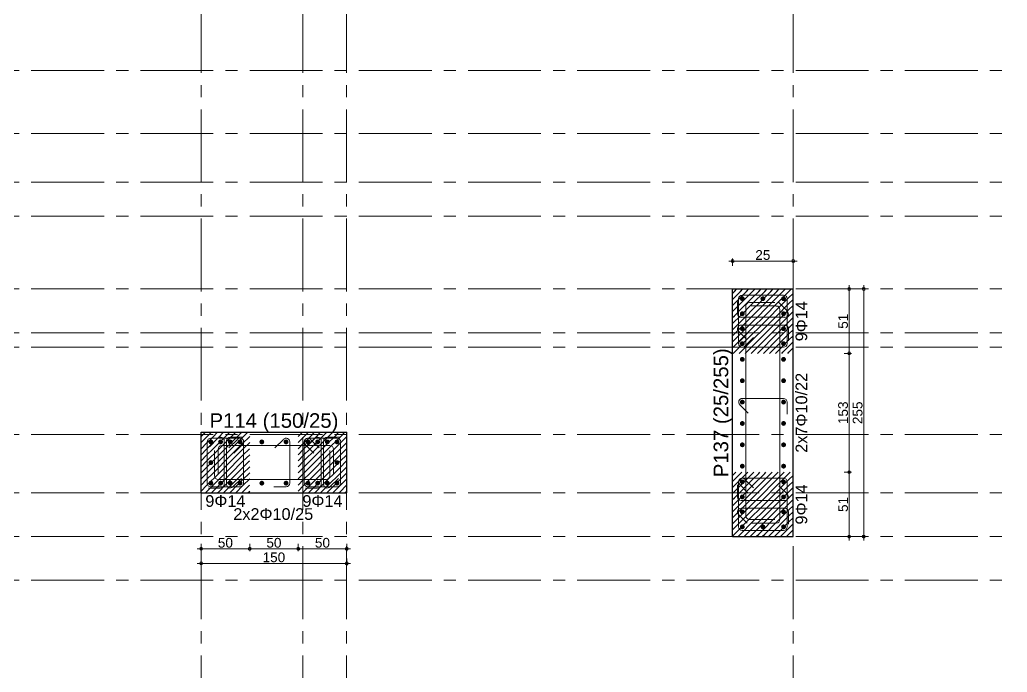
# Model space of a CAD drawing. Header units: millimetres. Extents: x 2232 to 85269, y -3593 to 5869.
# Drawn here: x 25400 to 26417, y 3782 to 4454 of the extents above; entities that cross this region are included whole.
import ezdxf

# ---------------------------------------------------------------- set-up
doc = ezdxf.new("R2010")
doc.units = ezdxf.units.MM
doc.linetypes.add('CENTER2', pattern=[112.5, 75, -12.5, 12.5, -12.5])
doc.linetypes.add('DASHDOT2', pattern=[12.7, 6.35, -3.175, 0, -3.175])
doc.layers.add('aks', color=251, linetype='DASHDOT2', lineweight=35)
for name, color, linetype in [('Donatı Yazısı', 7, 'Continuous'), ('Donatı Çizgisi', 7, 'Continuous'), ('Kolon', 7, 'Continuous'), ('Ölçülendirme', 7, 'Continuous')]:
    doc.layers.add(name, color=color, linetype=linetype)
doc.styles.add('arial_1_18', font='arial.ttf', dxfattribs={"height": 0.2})

# ---------------------------------------------------------------- blocks, each defined once
blk = doc.blocks.new('IDE999Entity6840')
at = {"layer": 'aks', "color": 250, "linetype": 'CENTER2', "lineweight": 5}
blk.add_lwpolyline([(13519.3, 200), (13519.3, 2530)], dxfattribs=at)
blk = doc.blocks.new('IDE999Entity6841')
at = {"layer": 'aks', "color": 250, "linetype": 'CENTER2', "lineweight": 5}
blk.add_lwpolyline([(13369.3, 200), (13369.3, 2530)], dxfattribs=at)
blk = doc.blocks.new('IDE999Entity6842')
at = {"layer": 'aks', "color": 250, "linetype": 'CENTER2', "lineweight": 5}
blk.add_lwpolyline([(13979.3, 200), (13979.3, 2530)], dxfattribs=at)
blk = doc.blocks.new('IDE999Entity6849')
at = {"layer": 'aks', "color": 250, "linetype": 'CENTER2', "lineweight": 5}
blk.add_lwpolyline([(13474.3, 200), (13474.3, 2530)], dxfattribs=at)

msp = doc.modelspace()

# ---------------------------------------------------------------- hatches: boundary and pattern name
at = {"layer": 'Donatı Çizgisi', "linetype": 'Continuous', "lineweight": 5}
h = msp.add_hatch(color=5, dxfattribs=at)
edge = h.paths.add_edge_path(flags=0)
edge.add_arc((26143.9, 4166.9), 2.5, 0, 360)
h = msp.add_hatch(color=5, dxfattribs=at)
edge = h.paths.add_edge_path(flags=0)
edge.add_arc((26165.1, 4166.9), 2.5, 0, 360)
h = msp.add_hatch(color=5, dxfattribs=at)
edge = h.paths.add_edge_path(flags=0)
edge.add_arc((26186.4, 4166.9), 2.5, 0, 360)
h = msp.add_hatch(color=5, dxfattribs=at)
edge = h.paths.add_edge_path(flags=0)
edge.add_arc((26143.9, 4151.4), 2.5, 0, 360)
h = msp.add_hatch(color=5, dxfattribs=at)
edge = h.paths.add_edge_path(flags=0)
edge.add_arc((26186.4, 4151.4), 2.5, 0, 360)
h = msp.add_hatch(color=5, dxfattribs=at)
edge = h.paths.add_edge_path(flags=0)
edge.add_arc((26143.9, 4136), 2.5, 0, 360)
h = msp.add_hatch(color=5, dxfattribs=at)
edge = h.paths.add_edge_path(flags=0)
edge.add_arc((26186.4, 4136), 2.5, 0, 360)
h = msp.add_hatch(color=5, dxfattribs=at)
edge = h.paths.add_edge_path(flags=0)
edge.add_arc((26143.9, 4120.6), 2.5, 0, 360)
h = msp.add_hatch(color=5, dxfattribs=at)
edge = h.paths.add_edge_path(flags=0)
edge.add_arc((26186.4, 4120.6), 2.5, 0, 360)
h = msp.add_hatch(color=5, dxfattribs=at)
edge = h.paths.add_edge_path(flags=0)
edge.add_arc((26143.9, 4104.4), 2.5, 0, 360)
h = msp.add_hatch(color=5, dxfattribs=at)
edge = h.paths.add_edge_path(flags=0)
edge.add_arc((26186.4, 4104.4), 2.5, 0, 360)
h = msp.add_hatch(color=5, dxfattribs=at)
edge = h.paths.add_edge_path(flags=0)
edge.add_arc((26143.9, 4082.4), 2.5, 0, 360)
h = msp.add_hatch(color=5, dxfattribs=at)
edge = h.paths.add_edge_path(flags=0)
edge.add_arc((26186.4, 4082.4), 2.5, 0, 360)
h = msp.add_hatch(color=5, dxfattribs=at)
edge = h.paths.add_edge_path(flags=0)
edge.add_arc((26143.9, 4060.4), 2.5, 0, 360)
h = msp.add_hatch(color=5, dxfattribs=at)
edge = h.paths.add_edge_path(flags=0)
edge.add_arc((26186.4, 4060.4), 2.5, 0, 360)
h = msp.add_hatch(color=5, dxfattribs=at)
edge = h.paths.add_edge_path(flags=0)
edge.add_arc((26143.9, 4038.4), 2.5, 0, 360)
h = msp.add_hatch(color=5, dxfattribs=at)
edge = h.paths.add_edge_path(flags=0)
edge.add_arc((26186.4, 4038.4), 2.5, 0, 360)
h = msp.add_hatch(color=5, dxfattribs=at)
edge = h.paths.add_edge_path(flags=0)
edge.add_arc((25596.4, 4019.4), 2.5, 0, 360)
h = msp.add_hatch(color=5, dxfattribs=at)
edge = h.paths.add_edge_path(flags=0)
edge.add_arc((25606.4, 4019.4), 2.5, 0, 360)
h = msp.add_hatch(color=5, dxfattribs=at)
edge = h.paths.add_edge_path(flags=0)
edge.add_arc((25616.4, 4019.4), 2.5, 0, 360)
h = msp.add_hatch(color=5, dxfattribs=at)
edge = h.paths.add_edge_path(flags=0)
edge.add_arc((25626.4, 4019.4), 2.5, 0, 360)
h = msp.add_hatch(color=5, dxfattribs=at)
edge = h.paths.add_edge_path(flags=0)
edge.add_arc((25648.9, 4019.4), 2.5, 0, 360)
h = msp.add_hatch(color=5, dxfattribs=at)
edge = h.paths.add_edge_path(flags=0)
edge.add_arc((25673.9, 4019.4), 2.5, 0, 360)
h = msp.add_hatch(color=5, dxfattribs=at)
edge = h.paths.add_edge_path(flags=0)
edge.add_arc((25696.4, 4019.4), 2.5, 0, 360)
h = msp.add_hatch(color=5, dxfattribs=at)
edge = h.paths.add_edge_path(flags=0)
edge.add_arc((25706.4, 4019.4), 2.5, 0, 360)
h = msp.add_hatch(color=5, dxfattribs=at)
edge = h.paths.add_edge_path(flags=0)
edge.add_arc((25716.4, 4019.4), 2.5, 0, 360)
h = msp.add_hatch(color=5, dxfattribs=at)
edge = h.paths.add_edge_path(flags=0)
edge.add_arc((25726.4, 4019.4), 2.5, 0, 360)
h = msp.add_hatch(color=5, dxfattribs=at)
edge = h.paths.add_edge_path(flags=0)
edge.add_arc((26143.9, 4016.4), 2.5, 0, 360)
h = msp.add_hatch(color=5, dxfattribs=at)
edge = h.paths.add_edge_path(flags=0)
edge.add_arc((26186.4, 4016.4), 2.5, 0, 360)
h = msp.add_hatch(color=5, dxfattribs=at)
edge = h.paths.add_edge_path(flags=0)
edge.add_arc((25596.4, 3998.1), 2.5, 0, 360)
h = msp.add_hatch(color=5, dxfattribs=at)
edge = h.paths.add_edge_path(flags=0)
edge.add_arc((25726.4, 3998.1), 2.5, 0, 360)
h = msp.add_hatch(color=5, dxfattribs=at)
edge = h.paths.add_edge_path(flags=0)
edge.add_arc((26143.9, 3994.4), 2.5, 0, 360)
h = msp.add_hatch(color=5, dxfattribs=at)
edge = h.paths.add_edge_path(flags=0)
edge.add_arc((26186.4, 3994.4), 2.5, 0, 360)
h = msp.add_hatch(color=5, dxfattribs=at)
edge = h.paths.add_edge_path(flags=0)
edge.add_arc((25596.4, 3976.9), 2.5, 0, 360)
h = msp.add_hatch(color=5, dxfattribs=at)
edge = h.paths.add_edge_path(flags=0)
edge.add_arc((25606.4, 3976.9), 2.5, 0, 360)
h = msp.add_hatch(color=5, dxfattribs=at)
edge = h.paths.add_edge_path(flags=0)
edge.add_arc((25616.4, 3976.9), 2.5, 0, 360)
h = msp.add_hatch(color=5, dxfattribs=at)
edge = h.paths.add_edge_path(flags=0)
edge.add_arc((25626.4, 3976.9), 2.5, 0, 360)
h = msp.add_hatch(color=5, dxfattribs=at)
edge = h.paths.add_edge_path(flags=0)
edge.add_arc((25648.9, 3976.9), 2.5, 0, 360)
h = msp.add_hatch(color=5, dxfattribs=at)
edge = h.paths.add_edge_path(flags=0)
edge.add_arc((25673.9, 3976.9), 2.5, 0, 360)
h = msp.add_hatch(color=5, dxfattribs=at)
edge = h.paths.add_edge_path(flags=0)
edge.add_arc((25696.4, 3976.9), 2.5, 0, 360)
h = msp.add_hatch(color=5, dxfattribs=at)
edge = h.paths.add_edge_path(flags=0)
edge.add_arc((25706.4, 3976.9), 2.5, 0, 360)
h = msp.add_hatch(color=5, dxfattribs=at)
edge = h.paths.add_edge_path(flags=0)
edge.add_arc((25716.4, 3976.9), 2.5, 0, 360)
h = msp.add_hatch(color=5, dxfattribs=at)
edge = h.paths.add_edge_path(flags=0)
edge.add_arc((25726.4, 3976.9), 2.5, 0, 360)
h = msp.add_hatch(color=5, dxfattribs=at)
edge = h.paths.add_edge_path(flags=0)
edge.add_arc((26143.9, 3978.2), 2.5, 0, 360)
h = msp.add_hatch(color=5, dxfattribs=at)
edge = h.paths.add_edge_path(flags=0)
edge.add_arc((26186.4, 3978.2), 2.5, 0, 360)
h = msp.add_hatch(color=5, dxfattribs=at)
edge = h.paths.add_edge_path(flags=0)
edge.add_arc((26143.9, 3962.7), 2.5, 0, 360)
h = msp.add_hatch(color=5, dxfattribs=at)
edge = h.paths.add_edge_path(flags=0)
edge.add_arc((26186.4, 3962.7), 2.5, 0, 360)
h = msp.add_hatch(color=5, dxfattribs=at)
edge = h.paths.add_edge_path(flags=0)
edge.add_arc((26143.9, 3947.3), 2.5, 0, 360)
h = msp.add_hatch(color=5, dxfattribs=at)
edge = h.paths.add_edge_path(flags=0)
edge.add_arc((26186.4, 3947.3), 2.5, 0, 360)
h = msp.add_hatch(color=5, dxfattribs=at)
edge = h.paths.add_edge_path(flags=0)
edge.add_arc((26143.9, 3931.9), 2.5, 0, 360)
h = msp.add_hatch(color=5, dxfattribs=at)
edge = h.paths.add_edge_path(flags=0)
edge.add_arc((26165.1, 3931.9), 2.5, 0, 360)
h = msp.add_hatch(color=5, dxfattribs=at)
edge = h.paths.add_edge_path(flags=0)
edge.add_arc((26186.4, 3931.9), 2.5, 0, 360)

# ---------------------------------------------------------------- linework, layer by layer
at = {"layer": 'aks', "color": 250, "linetype": 'CENTER2', "lineweight": 5}
for points in [[(24736.4, 4401.9), (27996.4, 4401.9)], [(24736.4, 4336.9), (27996.4, 4336.9)], [(24736.4, 4286.9), (27996.4, 4286.9)], [(24736.4, 4251.9), (27996.4, 4251.9)], [(24736.4, 4176.9), (27996.4, 4176.9)], [(24736.4, 4131.9), (27996.4, 4131.9)], [(24736.4, 4116.9), (27996.4, 4116.9)], [(24736.4, 4026.9), (27996.4, 4026.9)], [(24736.4, 3966.9), (27996.4, 3966.9)], [(24736.4, 3921.9), (27996.4, 3921.9)], [(24736.4, 3876.9), (27996.4, 3876.9)]]:
    msp.add_lwpolyline(points, dxfattribs=at)
at = {"layer": 'Donatı Çizgisi', "color": 1, "linetype": 'Continuous', "lineweight": 5}
for points in [[(26138.9, 4151.4), (26138.9, 4163.9)], [(26151.4, 4163.1), (26177.4, 4163.1)], [(26181.4, 4162.9), (26190.3, 4154.1)], [(26147.6, 3943.1), (26147.6, 4159.4)], [(26178.9, 4159.4), (26152.9, 4159.4)], [(26182.6, 3939.4), (26182.6, 4155.6)], [(26187.6, 4147.7), (26142.6, 4147.7)], [(26148.8, 4124.5), (26140, 4133.3)], [(26142.6, 4139.8), (26187.6, 4139.8)], [(26191.4, 4136), (26191.4, 4123.5)], [(26143.9, 4064.1), (26186.4, 4064.1)], [(26190.1, 4060.4), (26190.1, 4047.9)], [(26150.1, 4048.9), (26141.2, 4057.7)], [(25594.9, 4014.4), (25603.7, 4023.3)], [(25610.1, 4020.6), (25610.1, 3975.6)], [(25612.6, 3975.6), (25612.6, 4020.6)], [(25616.4, 4024.4), (25628.9, 4024.4)], [(25662.4, 4013.2), (25671.2, 4022)], [(25677.6, 4019.4), (25677.6, 3976.9)], [(25694.9, 4014.4), (25703.7, 4023.3)], [(25710.1, 4020.6), (25710.1, 3975.6)], [(25712.6, 3975.6), (25712.6, 4020.6)], [(25716.4, 4024.4), (25728.9, 4024.4)], [(25600.1, 4010.4), (25600.1, 3984.4)], [(25603.9, 3985.9), (25603.9, 4011.9)], [(25607.6, 4015.6), (25718.9, 4015.6)], [(25718.9, 3984.4), (25718.9, 4010.4)], [(25722.6, 4011.9), (25722.6, 3985.9)], [(25603.9, 3980.6), (25715.1, 3980.6)], [(25627.9, 3981.8), (25619, 3973)], [(25727.9, 3981.8), (25719, 3973)], [(25606.4, 3971.9), (25593.9, 3971.9)], [(25673.9, 3973.1), (25661.4, 3973.1)], [(25706.4, 3971.9), (25693.9, 3971.9)], [(26138.9, 3962.7), (26138.9, 3975.2)], [(26181.4, 3974.2), (26190.3, 3965.4)], [(26187.6, 3959), (26142.6, 3959)], [(26142.6, 3951.1), (26187.6, 3951.1)], [(26191.4, 3947.3), (26191.4, 3934.8)], [(26148.8, 3935.8), (26140, 3944.6)], [(26177.4, 3939.4), (26151.4, 3939.4)], [(26152.9, 3935.6), (26178.9, 3935.6)]]:
    msp.add_lwpolyline(points, dxfattribs=at)
at = {"layer": 'Donatı Çizgisi', "color": 5, "linetype": 'Continuous', "lineweight": 5}
for points in [[(26140.1, 4120.6), (26140.1, 4166.9)], [(26143.9, 4170.6), (26186.4, 4170.6)], [(26190.1, 4166.9), (26190.1, 4120.6)], [(26141.2, 4123.2), (26150.1, 4132.1)], [(26155.4, 4126.8), (26146.5, 4117.9)], [(26186.4, 4116.8), (26143.9, 4116.8)], [(25592.6, 4019.4), (25592.6, 3976.9)], [(25626.4, 4023.1), (25596.4, 4023.1)], [(25623.7, 4022), (25614.9, 4013.2)], [(25630.1, 3976.9), (25630.1, 4019.4)], [(25692.6, 3976.9), (25692.6, 4019.4)], [(25696.4, 4023.1), (25726.4, 4023.1)], [(25699, 4022), (25707.9, 4013.2)], [(25730.1, 4019.4), (25730.1, 3976.9)], [(25620.2, 4007.9), (25629, 4016.7)], [(25702.6, 4007.9), (25693.7, 4016.7)], [(26140.1, 3978.2), (26140.1, 3931.9)], [(26186.4, 3981.9), (26143.9, 3981.9)], [(26155.4, 3972), (26146.5, 3980.8)], [(26190.1, 3931.9), (26190.1, 3978.2)], [(25596.4, 3973.1), (25626.4, 3973.1)], [(25726.4, 3973.1), (25696.4, 3973.1)], [(26141.2, 3975.5), (26150.1, 3966.7)], [(26143.9, 3928.1), (26186.4, 3928.1)]]:
    msp.add_lwpolyline(points, dxfattribs=at)
for centre, start, end in [((26143.9, 4166.9), 90, 180), ((26186.4, 4166.9), 0, 90), ((26143.9, 4120.6), 135, 270), ((26143.9, 4120.6), 180, 315), ((26186.4, 4120.6), 270, 0), ((25596.4, 4019.4), 90, 180), ((25626.4, 4019.4), 0, 135), ((25626.4, 4019.4), 315, 90), ((25696.4, 4019.4), 90, 225), ((25696.4, 4019.4), 45, 180), ((25726.4, 4019.4), 0, 90), ((26143.9, 3978.2), 45, 180), ((26143.9, 3978.2), 90, 225), ((26186.4, 3978.2), 0, 90), ((25596.4, 3976.9), 180, 270), ((25626.4, 3976.9), 270, 0), ((25696.4, 3976.9), 180, 270), ((25726.4, 3976.9), 270, 0), ((26143.9, 3931.9), 180, 270), ((26186.4, 3931.9), 270, 0)]:
    msp.add_arc(centre, 3.75, start, end, dxfattribs=at)
at = {"layer": 'Donatı Çizgisi', "color": 1, "linetype": 'Continuous', "lineweight": 5}
for centre, start, end in [((26151.4, 4159.4), 90, 180), ((26142.6, 4151.4), 180, 270), ((26178.9, 4155.6), 0, 90), ((26187.6, 4151.4), 270, 45), ((26142.6, 4136), 90, 225), ((26187.6, 4136), 0, 90), ((26143.9, 4060.4), 90, 225), ((26186.4, 4060.4), 0, 90), ((25606.4, 4020.6), 0, 135), ((25616.4, 4020.6), 90, 180), ((25673.9, 4019.4), 0, 135), ((25706.4, 4020.6), 0, 135), ((25716.4, 4020.6), 90, 180), ((25607.6, 4011.9), 90, 180), ((25718.9, 4011.9), 0, 90), ((25603.9, 3984.4), 180, 270), ((25715.1, 3984.4), 270, 0), ((25606.4, 3975.6), 270, 0), ((25616.4, 3975.6), 180, 315), ((25673.9, 3976.9), 270, 0), ((25706.4, 3975.6), 270, 0), ((25716.4, 3975.6), 180, 315), ((26142.6, 3962.7), 180, 270), ((26187.6, 3962.7), 270, 45), ((26142.6, 3947.3), 90, 225), ((26187.6, 3947.3), 0, 90), ((26151.4, 3943.1), 180, 270), ((26178.9, 3939.4), 270, 0)]:
    msp.add_arc(centre, 3.75, start, end, dxfattribs=at)
at = {"layer": 'Kolon', "color": 33, "linetype": 'Continuous', "lineweight": -3}
for points in [[(26133.9, 3921.9), (26133.9, 4176.9)], [(26133.9, 4176.9), (26196.4, 4176.9)], [(26196.4, 3921.9), (26196.4, 4176.9)], [(25586.4, 4029.4), (25736.4, 4029.4)], [(25586.4, 3966.9), (25586.4, 4029.4)], [(25736.4, 3966.9), (25736.4, 4029.4)], [(25586.4, 3966.9), (25736.4, 3966.9)], [(26133.9, 3921.9), (26196.4, 3921.9)]]:
    msp.add_lwpolyline(points, dxfattribs=at)
at = {"layer": 'Kolon', "color": 251, "linetype": 'Continuous', "lineweight": -3}
for points in [[(26133.9, 4166.2), (26142, 4174.4)], [(26133.9, 4172.4), (26135.8, 4174.4)], [(26135.8, 4174.4), (26138.3, 4176.9)], [(26142, 4174.4), (26144.5, 4176.9)], [(26142, 4161.9), (26154.5, 4174.4)], [(26142, 4168.1), (26148.3, 4174.4)], [(26148.3, 4174.4), (26150.8, 4176.9)], [(26154.5, 4174.4), (26157, 4176.9)], [(26154.5, 4161.9), (26167, 4174.4)], [(26154.5, 4168.1), (26160.8, 4174.4)], [(26160.8, 4174.4), (26163.3, 4176.9)], [(26167, 4174.4), (26169.5, 4176.9)], [(26167, 4161.9), (26179.5, 4174.4)], [(26167, 4168.1), (26173.3, 4174.4)], [(26173.3, 4174.4), (26175.8, 4176.9)], [(26179.5, 4174.4), (26182, 4176.9)], [(26179.5, 4161.9), (26192, 4174.4)], [(26179.5, 4168.1), (26185.8, 4174.4)], [(26185.8, 4174.4), (26188.3, 4176.9)], [(26192, 4174.4), (26194.5, 4176.9)], [(26192, 4168.1), (26196.4, 4172.4)], [(26133.9, 4153.7), (26142, 4161.9)], [(26133.9, 4159.9), (26135.8, 4161.9)], [(26135.8, 4161.9), (26142, 4168.1)], [(26142, 4149.4), (26154.5, 4161.9)], [(26142, 4155.6), (26148.3, 4161.9)], [(26148.3, 4161.9), (26154.5, 4168.1)], [(26154.5, 4149.4), (26167, 4161.9)], [(26154.5, 4155.6), (26160.8, 4161.9)], [(26160.8, 4161.9), (26167, 4168.1)], [(26167, 4149.4), (26179.5, 4161.9)], [(26167, 4155.6), (26173.3, 4161.9)], [(26173.3, 4161.9), (26179.5, 4168.1)], [(26179.5, 4149.4), (26192, 4161.9)], [(26179.5, 4155.6), (26185.8, 4161.9)], [(26185.8, 4161.9), (26192, 4168.1)], [(26192, 4161.9), (26196.4, 4166.2)], [(26135.8, 4149.4), (26142, 4155.6)], [(26148.3, 4149.4), (26154.5, 4155.6)], [(26160.8, 4149.4), (26167, 4155.6)], [(26173.3, 4149.4), (26179.5, 4155.6)], [(26185.8, 4149.4), (26192, 4155.6)], [(26192, 4155.6), (26196.4, 4159.9)], [(26192, 4149.4), (26196.4, 4153.7)], [(26133.9, 4141.2), (26142, 4149.4)], [(26133.9, 4147.4), (26135.8, 4149.4)], [(26135.8, 4136.9), (26142, 4143.1)], [(26142, 4136.9), (26154.5, 4149.4)], [(26142, 4143.1), (26148.3, 4149.4)], [(26148.3, 4136.9), (26154.5, 4143.1)], [(26154.5, 4136.9), (26167, 4149.4)], [(26154.5, 4143.1), (26160.8, 4149.4)], [(26160.8, 4136.9), (26167, 4143.1)], [(26167, 4136.9), (26179.5, 4149.4)], [(26167, 4143.1), (26173.3, 4149.4)], [(26173.3, 4136.9), (26179.5, 4143.1)], [(26179.5, 4136.9), (26192, 4149.4)], [(26179.5, 4143.1), (26185.8, 4149.4)], [(26185.8, 4136.9), (26192, 4143.1)], [(26192, 4143.1), (26196.4, 4147.4)], [(26192, 4136.9), (26196.4, 4141.2)], [(26133.9, 4128.7), (26142, 4136.9)], [(26133.9, 4134.9), (26135.8, 4136.9)], [(26135.8, 4124.4), (26142, 4130.6)], [(26142, 4124.4), (26154.5, 4136.9)], [(26142, 4130.6), (26148.3, 4136.9)], [(26148.3, 4124.4), (26154.5, 4130.6)], [(26154.5, 4124.4), (26167, 4136.9)], [(26154.5, 4130.6), (26160.8, 4136.9)], [(26160.8, 4124.4), (26167, 4130.6)], [(26167, 4124.4), (26179.5, 4136.9)], [(26167, 4130.6), (26173.3, 4136.9)], [(26173.3, 4124.4), (26179.5, 4130.6)], [(26179.5, 4124.4), (26192, 4136.9)], [(26179.5, 4130.6), (26185.8, 4136.9)], [(26185.8, 4124.4), (26192, 4130.6)], [(26192, 4130.6), (26196.4, 4134.9)], [(26133.9, 4116.2), (26142, 4124.4)], [(26133.9, 4122.4), (26135.8, 4124.4)], [(26142, 4111.9), (26154.5, 4124.4)], [(26142, 4118.1), (26148.3, 4124.4)], [(26154.5, 4111.9), (26167, 4124.4)], [(26154.5, 4118.1), (26160.8, 4124.4)], [(26167, 4111.9), (26179.5, 4124.4)], [(26167, 4118.1), (26173.3, 4124.4)], [(26179.5, 4111.9), (26192, 4124.4)], [(26179.5, 4118.1), (26185.8, 4124.4)], [(26192, 4124.4), (26196.4, 4128.7)], [(26192, 4118.1), (26196.4, 4122.4)], [(26134.5, 4110.6), (26135.8, 4111.9)], [(26135.8, 4111.9), (26142, 4118.1)], [(26140.7, 4110.6), (26142, 4111.9)], [(26147, 4110.6), (26148.3, 4111.9)], [(26148.3, 4111.9), (26154.5, 4118.1)], [(26153.2, 4110.6), (26154.5, 4111.9)], [(26159.5, 4110.6), (26160.8, 4111.9)], [(26160.8, 4111.9), (26167, 4118.1)], [(26165.7, 4110.6), (26167, 4111.9)], [(26172, 4110.6), (26173.3, 4111.9)], [(26173.3, 4111.9), (26179.5, 4118.1)], [(26178.2, 4110.6), (26179.5, 4111.9)], [(26184.5, 4110.6), (26185.8, 4111.9)], [(26185.8, 4111.9), (26192, 4118.1)], [(26190.7, 4110.6), (26192, 4111.9)], [(26192, 4111.9), (26196.4, 4116.2)], [(25586.4, 4024.9), (25590.8, 4029.4)], [(25592, 4024.4), (25597, 4029.4)], [(25598.3, 4024.4), (25603.3, 4029.4)], [(25604.5, 4024.4), (25609.5, 4029.4)], [(25610.8, 4024.4), (25615.8, 4029.4)], [(25617, 4024.4), (25622, 4029.4)], [(25623.3, 4024.4), (25628.3, 4029.4)], [(25629.5, 4024.4), (25634.5, 4029.4)], [(25686.4, 4024.9), (25690.8, 4029.4)], [(25692, 4024.4), (25697, 4029.4)], [(25698.3, 4024.4), (25703.3, 4029.4)], [(25704.5, 4024.4), (25709.5, 4029.4)], [(25710.8, 4024.4), (25715.8, 4029.4)], [(25717, 4024.4), (25722, 4029.4)], [(25723.3, 4024.4), (25728.3, 4029.4)], [(25729.5, 4024.4), (25734.5, 4029.4)], [(25586.4, 4018.7), (25592, 4024.4)], [(25592, 4011.9), (25604.5, 4024.4)], [(25592, 4018.1), (25598.3, 4024.4)], [(25604.5, 4011.9), (25617, 4024.4)], [(25604.5, 4018.1), (25610.8, 4024.4)], [(25617, 4011.9), (25629.5, 4024.4)], [(25617, 4018.1), (25623.3, 4024.4)], [(25629.5, 4018.1), (25635.8, 4024.4)], [(25629.5, 4011.9), (25636.4, 4018.7)], [(25635.8, 4024.4), (25636.4, 4024.9)], [(25686.4, 4018.7), (25692, 4024.4)], [(25692, 4011.9), (25704.5, 4024.4)], [(25692, 4018.1), (25698.3, 4024.4)], [(25704.5, 4011.9), (25717, 4024.4)], [(25704.5, 4018.1), (25710.8, 4024.4)], [(25717, 4011.9), (25729.5, 4024.4)], [(25717, 4018.1), (25723.3, 4024.4)], [(25729.5, 4018.1), (25735.8, 4024.4)], [(25729.5, 4011.9), (25736.4, 4018.7)], [(25735.8, 4024.4), (25736.4, 4024.9)], [(25586.4, 4012.4), (25592, 4018.1)], [(25586.4, 4006.2), (25592, 4011.9)], [(25592, 3999.4), (25604.5, 4011.9)], [(25592, 4005.6), (25598.3, 4011.9)], [(25598.3, 4011.9), (25604.5, 4018.1)], [(25604.5, 3999.4), (25617, 4011.9)], [(25604.5, 4005.6), (25610.8, 4011.9)], [(25610.8, 4011.9), (25617, 4018.1)], [(25617, 3999.4), (25629.5, 4011.9)], [(25617, 4005.6), (25623.3, 4011.9)], [(25623.3, 4011.9), (25629.5, 4018.1)], [(25629.5, 4005.6), (25635.8, 4011.9)], [(25635.8, 4011.9), (25636.4, 4012.4)], [(25686.4, 4012.4), (25692, 4018.1)], [(25686.4, 4006.2), (25692, 4011.9)], [(25692, 3999.4), (25704.5, 4011.9)], [(25692, 4005.6), (25698.3, 4011.9)], [(25698.3, 4011.9), (25704.5, 4018.1)], [(25704.5, 3999.4), (25717, 4011.9)], [(25704.5, 4005.6), (25710.8, 4011.9)], [(25710.8, 4011.9), (25717, 4018.1)], [(25717, 3999.4), (25729.5, 4011.9)], [(25717, 4005.6), (25723.3, 4011.9)], [(25723.3, 4011.9), (25729.5, 4018.1)], [(25729.5, 4005.6), (25735.8, 4011.9)], [(25735.8, 4011.9), (25736.4, 4012.4)], [(25586.4, 3999.9), (25592, 4005.6)], [(25586.4, 3993.7), (25592, 3999.4)], [(25592, 3986.9), (25604.5, 3999.4)], [(25592, 3993.1), (25598.3, 3999.4)], [(25598.3, 3999.4), (25604.5, 4005.6)], [(25604.5, 3986.9), (25617, 3999.4)], [(25604.5, 3993.1), (25610.8, 3999.4)], [(25610.8, 3999.4), (25617, 4005.6)], [(25617, 3986.9), (25629.5, 3999.4)], [(25617, 3993.1), (25623.3, 3999.4)], [(25623.3, 3999.4), (25629.5, 4005.6)], [(25629.5, 3999.4), (25636.4, 4006.2)], [(25629.5, 3993.1), (25635.8, 3999.4)], [(25635.8, 3999.4), (25636.4, 3999.9)], [(25686.4, 3999.9), (25692, 4005.6)], [(25686.4, 3993.7), (25692, 3999.4)], [(25692, 3986.9), (25704.5, 3999.4)], [(25692, 3993.1), (25698.3, 3999.4)], [(25698.3, 3999.4), (25704.5, 4005.6)], [(25704.5, 3986.9), (25717, 3999.4)], [(25704.5, 3993.1), (25710.8, 3999.4)], [(25710.8, 3999.4), (25717, 4005.6)], [(25717, 3986.9), (25729.5, 3999.4)], [(25717, 3993.1), (25723.3, 3999.4)], [(25723.3, 3999.4), (25729.5, 4005.6)], [(25729.5, 3999.4), (25736.4, 4006.2)], [(25729.5, 3993.1), (25735.8, 3999.4)], [(25735.8, 3999.4), (25736.4, 3999.9)], [(25586.4, 3987.4), (25592, 3993.1)], [(25598.3, 3986.9), (25604.5, 3993.1)], [(25610.8, 3986.9), (25617, 3993.1)], [(25623.3, 3986.9), (25629.5, 3993.1)], [(25629.5, 3986.9), (25636.4, 3993.7)], [(25686.4, 3987.4), (25692, 3993.1)], [(25698.3, 3986.9), (25704.5, 3993.1)], [(25710.8, 3986.9), (25717, 3993.1)], [(25723.3, 3986.9), (25729.5, 3993.1)], [(25729.5, 3986.9), (25736.4, 3993.7)], [(26135.8, 3986.9), (26137.1, 3988.2)], [(26142, 3986.9), (26143.3, 3988.2)], [(26148.3, 3986.9), (26149.6, 3988.2)], [(26154.5, 3986.9), (26155.8, 3988.2)], [(26160.8, 3986.9), (26162.1, 3988.2)], [(26167, 3986.9), (26168.3, 3988.2)], [(26173.3, 3986.9), (26174.6, 3988.2)], [(26179.5, 3986.9), (26180.8, 3988.2)], [(26185.8, 3986.9), (26187.1, 3988.2)], [(26192, 3986.9), (26193.3, 3988.2)], [(25586.4, 3981.2), (25592, 3986.9)], [(25586.4, 3974.9), (25592, 3980.6)], [(25592, 3974.4), (25604.5, 3986.9)], [(25592, 3980.6), (25598.3, 3986.9)], [(25598.3, 3974.4), (25604.5, 3980.6)], [(25604.5, 3974.4), (25617, 3986.9)], [(25604.5, 3980.6), (25610.8, 3986.9)], [(25610.8, 3974.4), (25617, 3980.6)], [(25617, 3974.4), (25629.5, 3986.9)], [(25617, 3980.6), (25623.3, 3986.9)], [(25623.3, 3974.4), (25629.5, 3980.6)], [(25629.5, 3980.6), (25635.8, 3986.9)], [(25629.5, 3974.4), (25636.4, 3981.2)], [(25635.8, 3986.9), (25636.4, 3987.4)], [(25686.4, 3981.2), (25692, 3986.9)], [(25686.4, 3974.9), (25692, 3980.6)], [(25692, 3974.4), (25704.5, 3986.9)], [(25692, 3980.6), (25698.3, 3986.9)], [(25698.3, 3974.4), (25704.5, 3980.6)], [(25704.5, 3974.4), (25717, 3986.9)], [(25704.5, 3980.6), (25710.8, 3986.9)], [(25710.8, 3974.4), (25717, 3980.6)], [(25717, 3974.4), (25729.5, 3986.9)], [(25717, 3980.6), (25723.3, 3986.9)], [(25723.3, 3974.4), (25729.5, 3980.6)], [(25729.5, 3980.6), (25735.8, 3986.9)], [(25729.5, 3974.4), (25736.4, 3981.2)], [(25735.8, 3986.9), (25736.4, 3987.4)], [(26133.9, 3978.7), (26142, 3986.9)], [(26133.9, 3984.9), (26135.8, 3986.9)], [(26135.8, 3974.4), (26142, 3980.6)], [(26142, 3974.4), (26154.5, 3986.9)], [(26142, 3980.6), (26148.3, 3986.9)], [(26148.3, 3974.4), (26154.5, 3980.6)], [(26154.5, 3974.4), (26167, 3986.9)], [(26154.5, 3980.6), (26160.8, 3986.9)], [(26160.8, 3974.4), (26167, 3980.6)], [(26167, 3974.4), (26179.5, 3986.9)], [(26167, 3980.6), (26173.3, 3986.9)], [(26173.3, 3974.4), (26179.5, 3980.6)], [(26179.5, 3974.4), (26192, 3986.9)], [(26179.5, 3980.6), (26185.8, 3986.9)], [(26185.8, 3974.4), (26192, 3980.6)], [(26192, 3980.6), (26196.4, 3984.9)], [(26192, 3974.4), (26196.4, 3978.7)], [(25586.4, 3968.7), (25592, 3974.4)], [(25590.8, 3966.9), (25592, 3968.1)], [(25592, 3968.1), (25598.3, 3974.4)], [(25597, 3966.9), (25604.5, 3974.4)], [(25603.3, 3966.9), (25604.5, 3968.1)], [(25604.5, 3968.1), (25610.8, 3974.4)], [(25609.5, 3966.9), (25617, 3974.4)], [(25615.8, 3966.9), (25617, 3968.1)], [(25617, 3968.1), (25623.3, 3974.4)], [(25622, 3966.9), (25629.5, 3974.4)], [(25628.3, 3966.9), (25629.5, 3968.1)], [(25629.5, 3968.1), (25635.8, 3974.4)], [(25634.5, 3966.9), (25636.4, 3968.7)], [(25635.8, 3974.4), (25636.4, 3974.9)], [(25686.4, 3968.7), (25692, 3974.4)], [(25690.8, 3966.9), (25692, 3968.1)], [(25692, 3968.1), (25698.3, 3974.4)], [(25697, 3966.9), (25704.5, 3974.4)], [(25703.3, 3966.9), (25704.5, 3968.1)], [(25704.5, 3968.1), (25710.8, 3974.4)], [(25709.5, 3966.9), (25717, 3974.4)], [(25715.8, 3966.9), (25717, 3968.1)], [(25717, 3968.1), (25723.3, 3974.4)], [(25722, 3966.9), (25729.5, 3974.4)], [(25728.3, 3966.9), (25729.5, 3968.1)], [(25729.5, 3968.1), (25735.8, 3974.4)], [(25734.5, 3966.9), (25736.4, 3968.7)], [(25735.8, 3974.4), (25736.4, 3974.9)], [(26133.9, 3966.2), (26142, 3974.4)], [(26133.9, 3972.4), (26135.8, 3974.4)], [(26135.8, 3961.9), (26142, 3968.1)], [(26142, 3961.9), (26154.5, 3974.4)], [(26142, 3968.1), (26148.3, 3974.4)], [(26148.3, 3961.9), (26154.5, 3968.1)], [(26154.5, 3961.9), (26167, 3974.4)], [(26154.5, 3968.1), (26160.8, 3974.4)], [(26160.8, 3961.9), (26167, 3968.1)], [(26167, 3961.9), (26179.5, 3974.4)], [(26167, 3968.1), (26173.3, 3974.4)], [(26173.3, 3961.9), (26179.5, 3968.1)], [(26179.5, 3961.9), (26192, 3974.4)], [(26179.5, 3968.1), (26185.8, 3974.4)], [(26185.8, 3961.9), (26192, 3968.1)], [(26192, 3968.1), (26196.4, 3972.4)], [(26133.9, 3953.7), (26142, 3961.9)], [(26133.9, 3959.9), (26135.8, 3961.9)], [(26142, 3949.4), (26154.5, 3961.9)], [(26142, 3955.6), (26148.3, 3961.9)], [(26154.5, 3949.4), (26167, 3961.9)], [(26154.5, 3955.6), (26160.8, 3961.9)], [(26167, 3949.4), (26179.5, 3961.9)], [(26167, 3955.6), (26173.3, 3961.9)], [(26179.5, 3949.4), (26192, 3961.9)], [(26179.5, 3955.6), (26185.8, 3961.9)], [(26192, 3961.9), (26196.4, 3966.2)], [(26192, 3955.6), (26196.4, 3959.9)], [(26133.9, 3941.2), (26142, 3949.4)], [(26133.9, 3947.4), (26135.8, 3949.4)], [(26135.8, 3949.4), (26142, 3955.6)], [(26142, 3936.9), (26154.5, 3949.4)], [(26142, 3943.1), (26148.3, 3949.4)], [(26148.3, 3949.4), (26154.5, 3955.6)], [(26154.5, 3936.9), (26167, 3949.4)], [(26154.5, 3943.1), (26160.8, 3949.4)], [(26160.8, 3949.4), (26167, 3955.6)], [(26167, 3936.9), (26179.5, 3949.4)], [(26167, 3943.1), (26173.3, 3949.4)], [(26173.3, 3949.4), (26179.5, 3955.6)], [(26179.5, 3936.9), (26192, 3949.4)], [(26179.5, 3943.1), (26185.8, 3949.4)], [(26185.8, 3949.4), (26192, 3955.6)], [(26192, 3949.4), (26196.4, 3953.7)], [(26192, 3943.1), (26196.4, 3947.4)], [(26135.8, 3936.9), (26142, 3943.1)], [(26148.3, 3936.9), (26154.5, 3943.1)], [(26160.8, 3936.9), (26167, 3943.1)], [(26173.3, 3936.9), (26179.5, 3943.1)], [(26185.8, 3936.9), (26192, 3943.1)], [(26192, 3936.9), (26196.4, 3941.2)], [(26133.9, 3928.7), (26142, 3936.9)], [(26133.9, 3934.9), (26135.8, 3936.9)], [(26135.8, 3924.4), (26142, 3930.6)], [(26142, 3924.4), (26154.5, 3936.9)], [(26142, 3930.6), (26148.3, 3936.9)], [(26148.3, 3924.4), (26154.5, 3930.6)], [(26154.5, 3924.4), (26167, 3936.9)], [(26154.5, 3930.6), (26160.8, 3936.9)], [(26160.8, 3924.4), (26167, 3930.6)], [(26167, 3924.4), (26179.5, 3936.9)], [(26167, 3930.6), (26173.3, 3936.9)], [(26173.3, 3924.4), (26179.5, 3930.6)], [(26179.5, 3924.4), (26192, 3936.9)], [(26179.5, 3930.6), (26185.8, 3936.9)], [(26185.8, 3924.4), (26192, 3930.6)], [(26192, 3930.6), (26196.4, 3934.9)], [(26192, 3924.4), (26196.4, 3928.7)], [(26133.9, 3922.4), (26135.8, 3924.4)], [(26139.5, 3921.9), (26142, 3924.4)], [(26145.8, 3921.9), (26148.3, 3924.4)], [(26152, 3921.9), (26154.5, 3924.4)], [(26158.3, 3921.9), (26160.8, 3924.4)], [(26164.5, 3921.9), (26167, 3924.4)], [(26170.8, 3921.9), (26173.3, 3924.4)], [(26177, 3921.9), (26179.5, 3924.4)], [(26183.3, 3921.9), (26185.8, 3924.4)], [(26189.5, 3921.9), (26192, 3924.4)], [(26195.8, 3921.9), (26196.4, 3922.4)]]:
    msp.add_lwpolyline(points, dxfattribs=at)
at = {"layer": 'Ölçülendirme', "color": 5, "linetype": 'Continuous', "lineweight": 5}
for points in [[(26200.4, 4205.7), (26129.9, 4205.7)], [(26133.9, 4200.7), (26133.9, 4208.2)], [(26196.4, 4200.7), (26196.4, 4208.2)], [(26249, 4176.9), (26256.5, 4176.9)], [(26254, 3917.9), (26254, 4180.9)], [(26264, 4176.9), (26271.5, 4176.9)], [(26269, 3917.9), (26269, 4180.9)], [(26249, 4110.6), (26256.5, 4110.6)], [(26249, 3988.2), (26256.5, 3988.2)], [(26249, 3921.9), (26256.5, 3921.9)], [(26264, 3921.9), (26271.5, 3921.9)], [(25582.4, 3909.3), (25740.4, 3909.3)], [(25586.4, 3914.3), (25586.4, 3906.8)], [(25636.4, 3914.3), (25636.4, 3906.8)], [(25686.4, 3914.3), (25686.4, 3906.8)], [(25736.4, 3914.3), (25736.4, 3906.8)], [(25586.4, 3899.3), (25586.4, 3891.8)], [(25736.4, 3899.3), (25736.4, 3891.8)], [(25582.4, 3894.3), (25740.4, 3894.3)]]:
    msp.add_lwpolyline(points, dxfattribs=at)
for centre in [(26133.9, 4205.7), (26196.4, 4205.7), (26254, 4176.9), (26269, 4176.9), (26254, 4110.6), (26254, 3988.2), (26254, 3921.9), (26269, 3921.9), (25586.4, 3909.3), (25636.4, 3909.3), (25686.4, 3909.3), (25736.4, 3909.3), (25586.4, 3894.3), (25736.4, 3894.3)]:
    msp.add_circle(centre, 1.5, dxfattribs=at)

# ---------------------------------------------------------------- block references
at = {"layer": 'aks'}
for name in ['IDE999Entity6841', 'IDE999Entity6849', 'IDE999Entity6840', 'IDE999Entity6842']:
    msp.add_blockref(name, (12217, 2961.9), dxfattribs=at)

# ---------------------------------------------------------------- texts
at = {"layer": 'Donatı Yazısı', "color": 1, "linetype": 'Continuous', "lineweight": 5, "style": 'arial_1_18'}
for s, p in [('9Φ14', (26210.8, 4123)), ('2x7Φ10/22', (26210.8, 4008.2)), ('9Φ14', (26210.8, 3934.3))]:
    msp.add_text(s, height=12, rotation=90, dxfattribs=at).set_placement(p)
for s, p in [('9Φ14', (25590.7, 3952.5)), ('9Φ14', (25690.7, 3952.5)), ('2x2Φ10/25', (25619.5, 3939.1))]:
    msp.add_text(s, height=12, dxfattribs=at).set_placement(p)
at = {"layer": 'Kolon', "color": 1, "linetype": 'Continuous', "lineweight": 5, "style": 'arial_1_18'}
msp.add_text('P137 (25/255)', height=15, rotation=90, dxfattribs=at).set_placement((26129.4, 3983))
msp.add_text('P114 (150/25)', height=15, dxfattribs=at).set_placement((25595, 4033.9))
at = {"layer": 'Ölçülendirme', "color": 5, "linetype": 'Continuous', "lineweight": 5, "style": 'arial_1_18'}
for s, p in [('25', (26157.3, 4206.9)), ('50', (25603.6, 3910.5)), ('50', (25653.6, 3910.5)), ('50', (25703.6, 3910.5)), ('150', (25649.7, 3895.5))]:
    msp.add_text(s, height=10, dxfattribs=at).set_placement(p)
for s, p in [('51', (26252.7, 4135.9)), ('153', (26252.7, 4037.7)), ('255', (26267.7, 4037.7)), ('51', (26252.7, 3947.2))]:
    msp.add_text(s, height=10, rotation=90, dxfattribs=at).set_placement(p)

doc.saveas('drawing.dxf')
